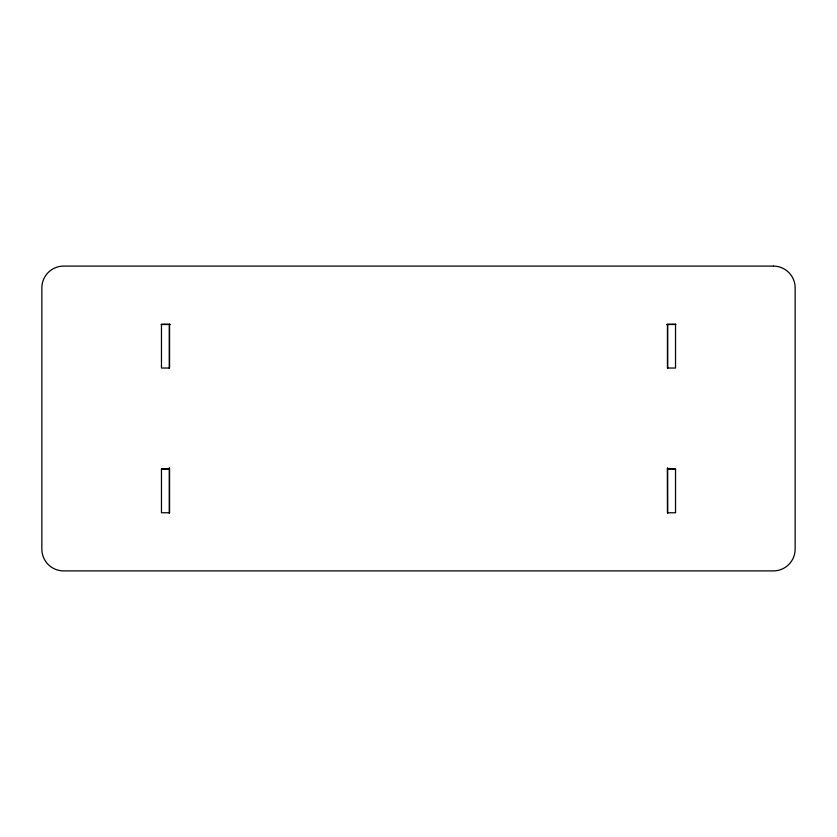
<?xml version="1.0" encoding="UTF-8"?>
<svg xmlns="http://www.w3.org/2000/svg" width="837" height="837" viewBox="0 0 837 837"><rect width="100%" height="100%" fill="white"/><g stroke="black" fill="none" stroke-linecap="round" stroke-linejoin="round"><path stroke-width="1.26" d="M161.112 324.494L170.256 324.494M666.65 324.494L675.794 324.494M169.566 468.971L161.468 468.971L161.468 512.767L169.566 512.767L169.566 468.364M667.434 468.971L675.532 468.971L675.532 512.767L667.434 512.767L667.351 468.364M161.468 469.233L169.304 469.233M667.696 469.233L675.532 469.233M667.696 324.494L667.696 368.217M667.696 467.757L667.696 513.343M169.304 324.494L169.304 368.217M169.304 467.757L169.304 513.343M773.378 266.103L63.622 266.103A21.772 21.772 0 0 0 41.85 287.865L41.85 549.135A21.772 21.772 0 0 0 63.622 570.897L773.378 570.897A21.772 21.772 0 0 0 795.15 549.135L795.15 287.865A21.772 21.772 0 0 0 773.378 266.103M169.566 324.233L161.468 324.233L161.468 368.029L169.566 368.029L169.566 324.233M675.532 324.233L667.434 324.233L667.434 368.029L675.532 368.029L675.532 324.233"/></g></svg>
